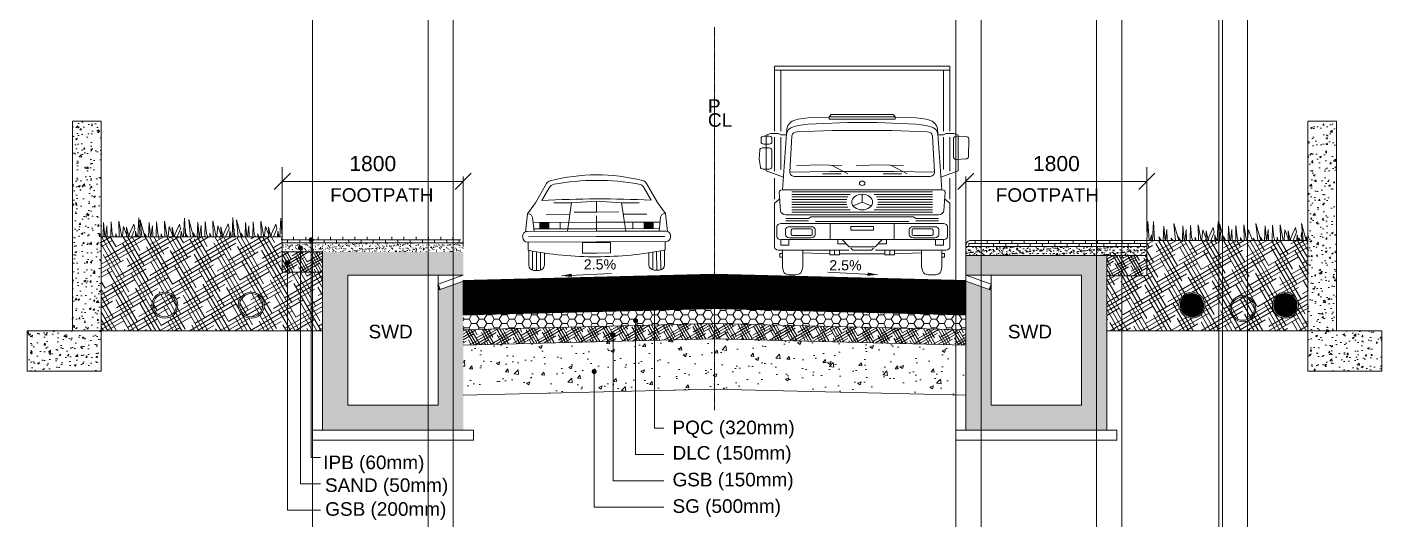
# Model space of a CAD drawing. Header units: inches. Extents: x 1863003 to 1881330, y 133141 to 515800.
# Drawn here: x 1866403 to 1879880, y 227726 to 232624 of the extents above; entities that cross this region are included whole.
import ezdxf

# ---------------------------------------------------------------- set-up
doc = ezdxf.new("R2010")
doc.units = ezdxf.units.IN
doc.header["$MEASUREMENT"] = 0
doc.linetypes.add('CENTERX2', pattern=[4, 2.5, -0.5, 0.5, -0.5])
doc.layers.get('0').update_dxf_attribs({"color": 4, "linetype": 'ELEC_LINE', "lineweight": 13})
doc.layers.get('Defpoints').update_dxf_attribs({"lineweight": 13})
for name, color, linetype, lineweight in [('DIM', 7, 'Continuous', 13), ('DIMEN', 7, 'Continuous', 13), ('HATCH', 252, 'Continuous', 13)]:
    doc.layers.add(name, color=color, linetype=linetype, lineweight=lineweight)
doc.styles.add('ARIAL', font='arial.ttf')
doc.styles.get("Standard").update_dxf_attribs({"font": 'romans.shx'})
doc.linetypes.add('ELEC_LINE', pattern='A,12.7,-5.08,["EL",Standard,S=2.54,R=0,X=-2.54,Y=-1.27],-5.08', length=22.86)
doc.dimstyles.get("Standard").update_dxf_attribs({"dimtxt": 180, "dimasz": 160, "dimexe": 50, "dimexo": 50, "dimgap": 100, "dimtad": 1, "dimdec": 0, "dimzin": 0, "dimdsep": 46, "dimtxsty": 'ARIAL', "dimcen": 0.09, "dimclrd": 256, "dimclre": 256, "dimclrt": 256, "dimadec": 0, "dimazin": 0, "dimtm": 1e-09, "dimtfac": 1, "dimtdec": 0, "dimtofl": 0, "dimtmove": 0, "dimatfit": 3, "dimfxl": 0, "dimtolj": 1, "dimtzin": 0, "dimlwd": 9, "dimlwe": -1, "dimarcsym": 0})
pattern_1 = [(50, (850, -282099.72), (358.63009, -31.376067), [37.5, -412.5]), (355, (850, -282099.72), (-69.37567, 376.09607), [30, -330]), (100.451444, (879.9, -282102.34), (289.254423, 344.719995), [31.870096, -350.571056]), (46.1842, (850, -281999.72), (533.62067, -82.75964), [56.25, -618.75]), (96.635635, (894.47, -282006.6), (467.33097, 487.0593), [47.80517, -525.85688]), (351.184164, (850, -281999.7), (467.33097, 487.0593), [45, -495]), (21, (900, -282024.72), (298.453526, -201.309445), [37.5, -412.5]), (326, (900, -282024.72), (121.657666, 362.57502), [30, -330]), (71.451445, (924.87, -282041.5), (420.11119, 161.265576), [31.870095, -350.571056]), (37.5, (850, -282099.72), (6.079928, 166.446927), [0, -326, 0, -335, 0, -331.25]), (7.5, (850, -282099.72), (131.534769, 197.205856), [0, -191, 0, -318.5, 0, -126.25]), (327.5, (738.5, -282099.72), (266.911218, -11.277436), [0, -125, 0, -390, 0, -517.5]), (317.5, (688.5, -282099.72), (291.593085, 50.05249), [0, -162.5, 0, -259, 0, -367.5])]
pattern_2 = [(30, (850, -282099.724), (74.10254038, 71.6506351), [400, -200]), (120, (850, -282099.724), (28.3493649, -99.10254038), [400, -200])]
pattern_3 = [(0, (850, -282099.724), (75, 43.3012702), [50, -100]), (120, (850, -282099.724), (-75, 43.3012702), [50, -100]), (60, (850, -282099.724), (2e-14, 86.6025404), [-100, 50])]
pattern_4 = [(45, (850, -282099.724), (-0.8838834765, 0.8838834765), [])]

# ---------------------------------------------------------------- blocks, each defined once
blk = doc.blocks.new('ca')
at = {"color": 8}
for p, q in [((-28.87, 25.62), (-23.64, 34.63)), ((-25.85, 26.63), (-22.36, 32.7)), ((25.85, 26.63), (22.36, 32.7)), ((28.87, 25.62), (23.64, 34.63)), ((0, 26.33), (-11.87, 25.46)), ((0, 26.33), (11.87, 25.46)), ((0, 21.14), (0, 26.33)), ((-33.58, 11.92), (-32.64, 20.39)), ((-32.64, 20.39), (-28.87, 25.62)), ((-32.64, 20.39), (-32.28, 20.39)), ((-12.64, 20.11), (-23.75, 20.11)), ((-11.87, 25.46), (-20.19, 25.46)), ((-11.87, 25.46), (-13.81, 12.06)), ((0, 21.14), (-10.62, 21.14)), ((0, 21.14), (10.62, 21.14)), ((0, 19.41), (0, 12.06)), ((11.87, 25.46), (13.81, 12.06)), ((11.87, 25.46), (20.19, 25.46)), ((12.64, 20.11), (23.75, 20.11)), ((32.64, 20.39), (28.87, 25.62)), ((32.64, 20.39), (32.28, 20.39)), ((33.58, 11.92), (32.64, 20.39)), ((-30.3, 18.62), (-29.57, 12.06)), ((-30.05, 16.33), (0, 16.33)), ((-29.71, 13.26), (0, 13.26)), ((-26.76, 13.26), (-26.76, 16.33)), ((-22.56, 13.26), (-22.56, 16.33)), ((-17.19, 13.26), (-17.19, 16.33)), ((30.05, 16.33), (0, 16.33)), ((29.71, 13.26), (0, 13.26)), ((17.19, 13.26), (17.19, 16.33)), ((22.56, 13.26), (22.56, 16.33)), ((26.76, 13.26), (26.76, 16.33)), ((30.3, 18.62), (29.57, 12.06)), ((-34.95, 9.21), (-34.95, 9.91)), ((-32.79, 12.06), (0, 12.06)), ((-32.79, 7.05), (0, 7.05)), ((-32.41, 7.05), (-32.41, 3.13)), ((-32.26, 9.56), (0, 9.56)), ((-6.6, 1.76), (-6.6, 6.69)), ((-6.6, 6.69), (0, 6.69)), ((32.79, 12.06), (0, 12.06)), ((32.26, 9.56), (0, 9.56)), ((32.79, 7.05), (0, 7.05)), ((6.6, 6.69), (0, 6.69)), ((6.6, 1.76), (6.6, 6.69)), ((32.41, 7.05), (32.41, 3.13)), ((34.95, 9.21), (34.95, 9.91)), ((-32.09, -3.91), (-32.09, 3.06)), ((-30.28, -6.26), (-30.28, 2.73)), ((-28.4, -6.35), (-28.4, 2.4)), ((-26.52, -6.26), (-26.52, 2.09)), ((-24.71, 1.81), (-24.71, -3.91)), ((0, 1.76), (-6.6, 1.76)), ((0, 1.76), (6.6, 1.76)), ((24.71, 1.81), (24.71, -3.91)), ((26.52, -6.26), (26.52, 2.09)), ((28.4, -6.35), (28.4, 2.4)), ((30.28, -6.26), (30.28, 2.73)), ((32.09, -3.91), (32.09, 3.06)), ((-27.15, -6.35), (-29.66, -6.35)), ((27.15, -6.35), (29.66, -6.35))]:
    blk.add_line(p, q, dxfattribs=at)
for centre, radius, start, end in [((0, -51.16), 89.85, 90, 104.05574), ((0, -51.16), 89.85, 75.94427, 90), ((-21.11, 33.15), 2.93, 104.05574, 149.85797), ((-19.5, 31.06), 3.3, 100.19649, 150.18882), ((0, -77.34), 113.45, 90, 100.19649), ((0, -77.34), 113.45, 79.80351, 90), ((19.5, 31.06), 3.3, 29.81118, 79.80351), ((21.11, 33.15), 2.93, 30.14203, 75.94427), ((0, -444.78), 472.11, 90, 93.13816), ((0, -444.78), 472.11, 86.86184, 90), ((-32.28, 18.4), 1.99, 6.36271, 90), ((32.28, 18.4), 1.99, 90, 173.63729), ((-32.79, 9.91), 2.16, 90, 180.00001), ((-32.79, 9.21), 2.16, 180.00001, 270), ((32.79, 9.91), 2.16, 0, 90), ((32.79, 9.21), 2.16, 270, 0), ((0, 169.59), 169.59, 258.98332, 270), ((0, 169.59), 169.59, 270, 281.01669), ((-29.66, -3.91), 2.44, 180.00001, 270), ((-27.15, -3.91), 2.44, 270, 0), ((27.15, -3.91), 2.44, 180.00001, 270), ((29.66, -3.91), 2.44, 270, 0)]:
    blk.add_arc(centre, radius, start, end, dxfattribs=at)
for points in [[(-22.56, 13.26), (-22.56, 16.33), (-26.76, 13.26), (-26.76, 16.33)], [(22.56, 13.26), (22.56, 16.33), (26.76, 13.26), (26.76, 16.33)]]:
    blk.add_solid(points, dxfattribs=at)
blk = doc.blocks.new('A$C9c4fc737')
at = {"color": 8, "linetype": 'Continuous'}
for p, q in [((10.81, 147.25), (134.61, 147.25)), ((10.81, 147.25), (10.81, 101.32)), ((10.81, 144.51), (134.61, 144.51)), ((15.3, 144.51), (15.3, 101.32)), ((130.12, 144.51), (130.12, 101.32)), ((134.61, 147.25), (134.61, 101.32)), ((24.28, 104.53), (27.36, 105.4)), ((25.8, 109.39), (27.36, 109.83)), ((34.43, 110.74), (27.36, 109.83)), ((34.43, 106.31), (27.36, 105.4)), ((34.43, 110.74), (49.37, 111.31)), ((34.43, 106.31), (62.34, 107.37)), ((49.37, 111.54), (50.8, 113.23)), ((96.05, 111.54), (49.37, 111.54)), ((49.37, 109.85), (49.37, 111.54)), ((49.37, 109.85), (96.05, 109.85)), ((50.8, 113.23), (94.62, 113.23)), ((62.34, 107.37), (83.08, 107.37)), ((110.99, 106.31), (83.08, 107.37)), ((94.62, 113.23), (96.05, 111.54)), ((96.05, 109.85), (96.05, 111.54)), ((110.99, 110.74), (96.05, 111.31)), ((110.99, 110.74), (118.06, 109.83)), ((110.99, 106.31), (118.06, 105.4)), ((119.62, 109.39), (118.06, 109.83)), ((121.14, 104.53), (118.06, 105.4)), ((1.26, 93.72), (1.26, 96.29)), ((6.95, 97.77), (3.23, 97.77)), ((7.94, 99.79), (4.91, 98.57)), ((4.91, 98.57), (4.91, 73.4)), ((13.61, 99.79), (7.94, 99.79)), ((8.92, 93.72), (8.92, 96.29)), ((10.81, 97.14), (10.81, 73.11)), ((15.22, 98.75), (13.61, 99.79)), ((19.14, 98.75), (15.22, 98.75)), ((15.3, 97.14), (15.3, 74.19)), ((16.44, 59.91), (19.43, 102.86)), ((21.52, 72.39), (23.11, 98.13)), ((26.84, 100.94), (51.62, 101.91)), ((51.62, 101.91), (93.8, 101.91)), ((118.58, 100.94), (93.8, 101.91)), ((123.9, 72.39), (122.31, 98.13)), ((128.98, 59.91), (125.99, 102.86)), ((126.28, 98.75), (130.2, 98.75)), ((130.12, 97.14), (130.12, 74.19)), ((130.2, 98.75), (131.81, 99.79)), ((131.81, 99.79), (137.47, 99.79)), ((134.61, 97.14), (134.61, 73.11)), ((137.3, 96.27), (137.3, 82.8)), ((137.47, 99.79), (140.51, 98.57)), ((139.33, 97.75), (146.14, 97.59)), ((140.51, 98.57), (140.51, 73.4)), ((147.86, 83.19), (148.05, 96.09)), ((0.28, 88.12), (0, 81.69)), ((6.89, 89.49), (2.28, 89.54)), ((3.23, 92.24), (6.95, 92.24)), ((8.82, 88.01), (8.82, 76.04)), ((0.75, 75.9), (0, 81.69)), ((40.46, 77.69), (26.35, 76.89)), ((58.43, 77.1), (40.46, 77.69)), ((62.54, 71.12), (51.02, 77.34)), ((82.52, 77.69), (68.41, 76.89)), ((102.04, 77.05), (82.52, 77.69)), ((104.6, 71.12), (93.07, 77.34)), ((139.43, 81.33), (146.05, 81.73)), ((6.86, 74.57), (2.71, 74.57)), ((4.91, 73.4), (17.06, 68.86)), ((10.81, 53.4), (10.81, 68.16)), ((21.52, 72.39), (49.8, 72.94)), ((84.58, 69.3), (25.46, 69.3)), ((44.75, 71.12), (57.89, 71.12)), ((49.8, 72.94), (95.62, 72.94)), ((60.84, 69.3), (119.96, 69.3)), ((100.67, 71.12), (87.53, 71.12)), ((123.9, 72.39), (95.62, 72.94)), ((140.51, 73.4), (128.36, 68.86)), ((134.61, 53.4), (134.61, 68.16)), ((14.13, 58.37), (14.94, 45.14)), ((16.09, 59.91), (129.33, 59.91)), ((23.02, 58.5), (122.4, 58.5)), ((131.29, 58.37), (130.48, 45.14)), ((14.42, 53.54), (10.81, 50.56)), ((10.81, 19.41), (10.81, 50.56)), ((23.02, 56.7), (64.22, 56.7)), ((23.02, 54.9), (62.65, 54.9)), ((23.02, 53.1), (61.82, 53.1)), ((23.02, 51.3), (61.55, 51.3)), ((23.02, 49.5), (61.8, 49.5)), ((72.71, 51.27), (66.34, 48.51)), ((72.71, 51.27), (72.71, 56.78)), ((72.71, 51.27), (79.07, 48.51)), ((122.4, 56.7), (81.2, 56.7)), ((122.4, 54.9), (82.76, 54.9)), ((122.4, 53.1), (83.6, 53.1)), ((122.4, 49.5), (83.62, 49.5)), ((122.4, 51.3), (83.87, 51.3)), ((131, 53.54), (134.61, 50.56)), ((134.61, 19.41), (134.61, 50.56)), ((34.85, 39.77), (18.76, 39.77)), ((126.55, 42.33), (18.87, 42.33)), ((23.02, 47.7), (62.62, 47.7)), ((23.02, 45.9), (64.15, 45.9)), ((23.02, 44.1), (122.4, 44.1)), ((36.74, 40.77), (34.85, 39.77)), ((36.74, 40.77), (108.68, 40.77)), ((122.4, 45.9), (81.27, 45.9)), ((122.4, 47.7), (82.8, 47.7)), ((108.68, 40.77), (110.57, 39.77)), ((110.57, 39.77), (126.66, 39.77)), ((12.51, 26.79), (12.51, 34.02)), ((130.15, 36.08), (15.27, 36.08)), ((18.61, 28.18), (18.61, 31.83)), ((34.85, 37.93), (18.76, 37.93)), ((21.36, 33.89), (36.69, 33.89)), ((22.54, 31.53), (22.54, 28.48)), ((23.73, 32.42), (36.29, 32.42)), ((37.48, 31.53), (37.48, 28.48)), ((39.44, 31.83), (39.44, 28.18)), ((39.79, 37.5), (105.63, 37.5)), ((49.99, 36.08), (49.99, 24.73)), ((64.75, 34.1), (64.75, 31.54)), ((64.75, 34.1), (80.67, 34.1)), ((64.75, 31.54), (80.67, 31.54)), ((80.67, 34.1), (80.67, 31.54)), ((95.43, 36.08), (95.43, 24.73)), ((105.98, 31.83), (105.98, 28.18)), ((107.94, 31.53), (107.94, 28.48)), ((124.06, 33.89), (108.73, 33.89)), ((121.69, 32.42), (109.13, 32.42)), ((110.57, 37.93), (126.66, 37.93)), ((122.87, 31.53), (122.87, 28.48)), ((126.81, 28.18), (126.81, 31.83)), ((132.91, 26.79), (132.91, 34.02)), ((130.15, 24.73), (15.27, 24.73)), ((15.27, 24.73), (15.27, 20.89)), ((15.27, 20.89), (20.84, 20.89)), ((20.84, 20.89), (20.84, 24.73)), ((36.69, 26.11), (21.36, 26.11)), ((36.29, 27.59), (23.73, 27.59)), ((55.48, 24.73), (55.48, 21.89)), ((55.48, 21.89), (61.43, 21.89)), ((58.51, 24.73), (63.62, 19.76)), ((63.62, 19.76), (81.8, 19.76)), ((86.91, 24.73), (81.8, 19.76)), ((89.94, 21.89), (83.99, 21.89)), ((89.94, 24.73), (89.94, 21.89)), ((108.73, 26.11), (124.06, 26.11)), ((109.13, 27.59), (121.69, 27.59)), ((124.58, 20.89), (124.58, 24.73)), ((130.15, 20.89), (124.58, 20.89)), ((130.15, 24.73), (130.15, 20.89)), ((63.24, 17.35), (13.57, 17.35)), ((14.52, 12.33), (14.52, 14.95)), ((14.52, 14.95), (16.3, 14.95)), ((16.3, 12.33), (14.52, 12.33)), ((16.3, 17.35), (16.3, 5.28)), ((30.68, 17.35), (30.68, 5.28)), ((49.8, 14.65), (30.87, 15.36)), ((49.8, 17.35), (49.8, 13.94)), ((49.8, 13.94), (56.61, 13.94)), ((53.21, 13.94), (53.21, 17.35)), ((56.61, 13.94), (56.61, 17.35)), ((56.61, 14.65), (88.81, 14.65)), ((66.1, 17.35), (64.8, 18.61)), ((79.32, 17.35), (66.1, 17.35)), ((79.32, 17.35), (80.62, 18.61)), ((82.18, 17.35), (131.85, 17.35)), ((88.81, 13.94), (88.81, 17.35)), ((95.62, 13.94), (88.81, 13.94)), ((92.21, 13.94), (92.21, 17.35)), ((95.62, 17.35), (95.62, 13.94)), ((95.62, 14.65), (114.55, 15.36)), ((114.74, 17.35), (114.74, 5.28)), ((129.12, 17.35), (129.12, 5.28)), ((130.9, 14.95), (129.12, 14.95)), ((129.12, 12.33), (130.9, 12.33)), ((130.9, 12.33), (130.9, 14.95)), ((17.14, 2.34), (16.3, 5.28)), ((25.99, 0), (20.99, 0)), ((29.84, 2.34), (30.68, 5.28)), ((115.58, 2.34), (114.74, 5.28)), ((119.43, 0), (124.43, 0)), ((128.28, 2.34), (129.12, 5.28))]:
    blk.add_line(p, q, dxfattribs=at)
for centre, major_axis, start_param, end_param in [((29.26, 102.48), (9.84, 0), 1.929567, 3.089386), ((116.16, 102.48), (-9.84, 0), 3.193799, 4.353618), ((3.23, 96.29), (1.97, 0), 1.570796, 3.141593), ((6.95, 96.29), (1.97, 0), 0, 1.570796), ((27.05, 99), (7.87, 0), 1.929567, 3.089386), ((27.04, 97.99), (-3.94, 0), -1.51867, -0.04621), ((118.38, 97.99), (3.94, 0), 0.04621, 1.51867), ((118.37, 99), (7.87, 0), 0.052207, 1.212026), ((139.27, 96.27), (1.97, 0), 1.538549, 3.141593), ((146.08, 96.11), (1.97, 0), -0.010752, 1.538549), ((2.25, 88.07), (-1.97, 0), 4.697006, 6.25023), ((3.23, 93.72), (-1.97, 0), 0, 1.570796), ((6.86, 88.01), (1.97, 0), 0, 1.555413), ((6.95, 93.72), (-1.97, 0), 1.570796, 3.141593), ((139.27, 82.8), (-1.97, 0), 0, 1.650626), ((145.89, 83.2), (-1.97, 0), 1.650626, 3.13084), ((2.71, 76.04), (-1.97, 0), 0.096474, 1.570796), ((6.86, 76.04), (-1.97, 0), 1.570796, 3.141593), ((25.46, 72.26), (-3.94, 0), -0.04621, 1.570796), ((119.96, 72.26), (3.94, 0), 4.712389, 6.329395), ((16.09, 58.44), (-1.97, 0), -1.570796, 0.046121), ((72.71, 64.59), (-2, 0), 3.141593, 9.424778), ((129.33, 58.44), (1.97, 0), -0.046121, 1.570796), ((18.87, 45.28), (3.94, 0), 3.187714, 4.712389), ((126.55, 45.28), (-3.94, 0), 1.570796, 3.095472), ((15.27, 34.02), (-2.76, 0), -1.570796, 0), ((21.36, 31.83), (2.76, 0), 1.570796, 3.141593), ((23.73, 31.53), (-1.18, 0), -1.570796, 0), ((36.29, 31.53), (1.18, 0), 0, 1.570796), ((36.69, 31.83), (2.76, 0), 0, 1.570796), ((108.73, 31.83), (2.76, 0), 1.570796, 3.141593), ((109.13, 31.53), (1.18, 0), 1.570796, 3.141593), ((121.69, 31.53), (-1.18, 0), 3.141593, 4.712389), ((124.06, 31.83), (-2.76, 0), 3.141593, 4.712389), ((130.15, 34.02), (2.76, 0), 0, 1.570796), ((13.57, 19.41), (-2.76, 0), 0, 1.570796), ((15.27, 26.79), (2.76, 0), 3.141593, 4.712389), ((21.36, 28.18), (-2.76, 0), 0, 1.570796), ((23.73, 28.48), (1.18, 0), 3.141593, 4.712389), ((36.29, 28.48), (-1.18, 0), 1.570796, 3.141593), ((36.69, 28.18), (-2.76, 0), 1.570796, 3.141593), ((108.73, 28.18), (-2.76, 0), 0, 1.570796), ((109.13, 28.48), (1.18, 0), 3.141593, 4.712389), ((121.69, 28.48), (1.18, 0), 4.712389, 6.283185), ((124.06, 28.18), (2.76, 0), 4.712389, 6.283185), ((130.15, 26.79), (-2.76, 0), 1.570796, 3.141593), ((131.85, 19.41), (2.76, 0), 4.712389, 6.283185), ((20.99, 2.95), (-3.94, 0), 0.210626, 1.570796), ((25.99, 2.95), (3.94, 0), 4.712389, 6.072559), ((119.43, 2.95), (-3.94, 0), 0.210626, 1.570796), ((124.43, 2.95), (3.94, 0), 4.712389, 6.072559)]:
    blk.add_ellipse(centre, major_axis=major_axis, ratio=0.75, start_param=start_param, end_param=end_param, dxfattribs=at)
blk.add_ellipse((72.71, 51.27), major_axis=(7.35, 0), ratio=0.75, dxfattribs=at)
blk = doc.blocks.new('_Oblique')
at = {"color": 0, "linetype": 'ByBlock', "lineweight": -2}
blk.add_line((-0.5, -0.5), (0.5, 0.5), dxfattribs=at)
blk = doc.blocks.new('*D313')
at = {"layer": 'Defpoints', "color": 0, "ltscale": 0.02}
for p in [(1875742, 231091), (1875742, 230990), (1877542, 230990)]:
    blk.add_point(p, dxfattribs=at)
at = {"layer": 'DIMEN', "ltscale": 0.02}
for p, q in [((1875742, 231040), (1875742, 231141)), ((1877542, 231040), (1877542, 231141))]:
    blk.add_line(p, q, dxfattribs=at)
at = {"layer": 'DIMEN', "lineweight": 9, "ltscale": 0.02}
blk.add_line((1877542, 231091), (1875742, 231091), dxfattribs=at)
at = {"layer": 'DIMEN', "lineweight": 9, "ltscale": 0.02, "xscale": 160, "yscale": 160, "zscale": 160, "rotation": 180}
blk.add_blockref('_Oblique', (1875742, 231091), dxfattribs=at)
at = {"layer": 'DIMEN', "lineweight": 9, "ltscale": 0.02, "xscale": 160, "yscale": 160, "zscale": 160}
blk.add_blockref('_Oblique', (1877542, 231091), dxfattribs=at)
at = {"layer": 'DIMEN', "ltscale": 0.02, "insert": (1876642, 231267), "char_height": 150, "attachment_point": 5, "style": 'ARIAL'}
blk.add_mtext('\\A1;1800', dxfattribs=at)
blk = doc.blocks.new('*D331')
at = {"layer": 'Defpoints', "color": 0, "ltscale": 0.02}
for p in [(1868942, 230990), (1870742, 231091), (1870742, 230990)]:
    blk.add_point(p, dxfattribs=at)
at = {"layer": 'DIMEN', "ltscale": 0.02}
for p, q in [((1868942, 231040), (1868942, 231141)), ((1870742, 231040), (1870742, 231141))]:
    blk.add_line(p, q, dxfattribs=at)
at = {"layer": 'DIMEN', "lineweight": 9, "ltscale": 0.02}
blk.add_line((1868942, 231091), (1870742, 231091), dxfattribs=at)
at = {"layer": 'DIMEN', "lineweight": 9, "ltscale": 0.02, "xscale": 160, "yscale": 160, "zscale": 160, "rotation": 180}
blk.add_blockref('_Oblique', (1868942, 231091), dxfattribs=at)
at = {"layer": 'DIMEN', "lineweight": 9, "ltscale": 0.02, "xscale": 160, "yscale": 160, "zscale": 160}
blk.add_blockref('_Oblique', (1870742, 231091), dxfattribs=at)
at = {"layer": 'DIMEN', "ltscale": 0.02, "insert": (1869842, 231267), "char_height": 150, "attachment_point": 5, "style": 'ARIAL'}
blk.add_mtext('\\A1;1800', dxfattribs=at)

msp = doc.modelspace()

# ---------------------------------------------------------------- hatches: boundary and pattern name
at = {"layer": 'DIM', "linetype": 'Continuous'}
h = msp.add_hatch(dxfattribs=at)
h.set_pattern_fill('AR-CONC')
h.set_pattern_definition([(50, (3948.67, -281924.71), (182.184669, -15.939086), [19.05, -209.55]), (355, (3948.67, -281924.71), (-35.243421, 191.056845), [15.24, -167.640584]), (100.451445, (3963.85, -281926.04), (146.941247, 175.117752), [16.190009, -178.090245]), (46.1842, (3948.67, -281873.91), (271.07904, -42.042328), [28.575, -314.325]), (96.635558, (3971.26, -281877.42), (237.404134, 247.426125), [24.285023, -267.13561]), (351.184151, (3948.67, -281873.91), (237.404134, 247.426125), [22.859967, -251.45973]), (21, (3974.07, -281886.61), (151.614391, -102.265198), [19.05, -209.55]), (326, (3974.07, -281886.61), (61.802028, 184.187966), [15.24, -167.64]), (71.451445, (3986.7, -281895.14), (213.41642, 81.922769), [16.190009, -178.089938]), (37.5, (3948.67, -281924.714), (3.0886033, 84.5550389), [0, -165.608, 0, -170.18, 0, -168.275]), (7.5, (3948.67, -281924.71), (66.8196625, 100.180575), [0, -97.028, 0, -161.798, 0, -64.135]), (327.5, (3892.03, -281924.714), (135.5905952, -5.728744), [0, -63.5, 0, -198.12, 0, -262.89]), (317.5, (3866.63, -281924.71), (148.1291814, 25.426491), [0, -82.55, 0, -131.572, 0, -186.69])])
h.paths.add_polyline_path([(1867141, 229605.4), (1866403.5, 229605.4), (1866403.5, 229203), (1867141, 229203)])
h.paths.add_polyline_path([(1867141, 231689.4), (1866856.5, 231689.4), (1866856.5, 229605.4), (1867141, 229605.4)])
h = msp.add_hatch(dxfattribs=at)
h.set_pattern_fill('AR-CONC')
h.set_pattern_definition([(50, (-350, -281924.71), (182.184669, -15.939086), [19.05, -209.55]), (355, (-350, -281924.71), (-35.243421, 191.056845), [15.24, -167.640584]), (100.451445, (-334.82, -281926.04), (146.941247, 175.117752), [16.190009, -178.090245]), (46.1842, (-350, -281873.91), (271.07904, -42.042328), [28.575, -314.325]), (96.635558, (-327.4, -281877.42), (237.404134, 247.426125), [24.285023, -267.13561]), (351.184151, (-350, -281873.91), (237.404134, 247.426125), [22.859967, -251.45973]), (21, (-324.6, -281886.61), (151.614391, -102.265198), [19.05, -209.55]), (326, (-324.6, -281886.61), (61.802028, 184.187966), [15.24, -167.64]), (71.451445, (-311.97, -281895.14), (213.41642, 81.922769), [16.190009, -178.089938]), (37.5, (-350, -281924.714), (3.0886033, 84.5550389), [0, -165.608, 0, -170.18, 0, -168.275]), (7.5, (-350, -281924.71), (66.8196625, 100.180575), [0, -97.028, 0, -161.798, 0, -64.135]), (327.5, (-406.64, -281924.714), (135.5905952, -5.728744), [0, -63.5, 0, -198.12, 0, -262.89]), (317.5, (-432.04, -281924.71), (148.1291814, 25.426491), [0, -82.55, 0, -131.572, 0, -186.69])])
h.paths.add_polyline_path([(1879426.8, 231689.4), (1879142.3, 231689.4), (1879142.3, 230560.7), (1879148.8, 230631), (1879142.3, 230408.9), (1879142.3, 229605.4), (1879426.8, 229605.4)])
h.paths.add_polyline_path([(1879879.8, 229605.4), (1879142.3, 229605.4), (1879142.3, 229203), (1879879.8, 229203)])
at = {"layer": 'DIM', "linetype": 'Continuous', "ltscale": 0.02}
h = msp.add_hatch(dxfattribs=at)
h.set_pattern_fill('HOUND', color=31, scale=600, angle=30, style=0)
h.set_pattern_definition([(30, (1848.672, -281924.714), (111.1538106, 107.47595264), [600, -300]), (120, (1848.672, -281924.714), (42.52404736, -148.6538106), [600, -300])])
h.paths.add_polyline_path([(1867902.6, 229859.8, -1), (1867644.1, 229859.8, -1)], flags=16)
h.paths.add_polyline_path([(1867888.6, 229859.8, -1), (1867658.1, 229859.8, -1)], flags=0)
h.paths.add_polyline_path([(1868762.8, 229859.8, -1), (1868504.4, 229859.8, -1)], flags=16)
h.paths.add_polyline_path([(1868748.8, 229859.8, -1), (1868518.4, 229859.8, -1)], flags=0)
edge = h.paths.add_edge_path()
edge.add_line((1867141, 230539.3), (1867141, 229605.4))
edge.add_line((1867141, 229605.4), (1869341, 229605.4))
edge.add_line((1869341, 229605.4), (1869341, 230187.9))
edge.add_line((1869341, 230187.9), (1868951, 230187.9))
edge.add_arc((1868951, 230197.9), 10, 180, 270, ccw=False)
edge.add_line((1868941, 230197.9), (1868941, 230396.9))
edge.add_line((1868941, 230396.9), (1868941, 230539.3))
edge.add_line((1868941, 230539.3), (1868864.2, 230539.3))
edge.add_line((1868864.2, 230539.3), (1868864, 230535.8))
edge.add_line((1868864, 230535.8), (1868863.3, 230539.3))
edge.add_line((1868863.3, 230539.3), (1868834.9, 230539.3))
edge.add_line((1868834.9, 230539.3), (1868834.4, 230520.8))
edge.add_line((1868834.4, 230520.8), (1868808.7, 230539.3))
edge.add_line((1868808.7, 230539.3), (1868754.9, 230539.3))
edge.add_line((1868754.9, 230539.3), (1868756.3, 230535.8))
edge.add_line((1868756.3, 230535.8), (1868745.2, 230539.3))
edge.add_line((1868745.2, 230539.3), (1868630.5, 230539.3))
edge.add_line((1868630.5, 230539.3), (1868626.4, 230511.3))
edge.add_line((1868626.4, 230511.3), (1868616.9, 230539.3))
edge.add_line((1868616.9, 230539.3), (1868589.6, 230539.3))
edge.add_line((1868589.6, 230539.3), (1868589.6, 230525.2))
edge.add_line((1868589.6, 230525.2), (1868581.9, 230539.3))
edge.add_line((1868581.9, 230539.3), (1868525.8, 230539.3))
edge.add_line((1868525.8, 230539.3), (1868525.4, 230518.4))
edge.add_line((1868525.4, 230518.4), (1868516.2, 230539.3))
edge.add_line((1868516.2, 230539.3), (1868496.9, 230539.3))
edge.add_line((1868496.9, 230539.3), (1868484.3, 230497))
edge.add_line((1868484.3, 230497), (1868483.2, 230539.3))
edge.add_line((1868483.2, 230539.3), (1868396.2, 230539.3))
edge.add_line((1868396.2, 230539.3), (1868397.7, 230532.1))
edge.add_line((1868397.7, 230532.1), (1868395.6, 230539.3))
edge.add_line((1868395.6, 230539.3), (1868349.5, 230539.3))
edge.add_line((1868349.5, 230539.3), (1868351.2, 230523.1))
edge.add_line((1868351.2, 230523.1), (1868339.7, 230539.3))
edge.add_line((1868339.7, 230539.3), (1868100.8, 230539.3))
edge.add_line((1868100.8, 230539.3), (1868100.6, 230535.2))
edge.add_line((1868100.6, 230535.2), (1868099.7, 230539.3))
edge.add_line((1868099.7, 230539.3), (1868065.9, 230539.3))
edge.add_line((1868065.9, 230539.3), (1868065.3, 230517.3))
edge.add_line((1868065.3, 230517.3), (1868034.8, 230539.3))
edge.add_line((1868034.8, 230539.3), (1867970.7, 230539.3))
edge.add_line((1867970.7, 230539.3), (1867972.4, 230535.1))
edge.add_line((1867972.4, 230535.1), (1867959.1, 230539.3))
edge.add_line((1867959.1, 230539.3), (1867822.5, 230539.3))
edge.add_line((1867822.5, 230539.3), (1867817.7, 230505.9))
edge.add_line((1867817.7, 230505.9), (1867806.4, 230539.3))
edge.add_line((1867806.4, 230539.3), (1867773.8, 230539.3))
edge.add_line((1867773.8, 230539.3), (1867773.9, 230522.5))
edge.add_line((1867773.9, 230522.5), (1867764.7, 230539.3))
edge.add_line((1867764.7, 230539.3), (1867698, 230539.3))
edge.add_line((1867698, 230539.3), (1867697.5, 230514.4))
edge.add_line((1867697.5, 230514.4), (1867686.5, 230539.3))
edge.add_line((1867686.5, 230539.3), (1867663.6, 230539.3))
edge.add_line((1867663.6, 230539.3), (1867648.6, 230488.9))
edge.add_line((1867648.6, 230488.9), (1867647.2, 230539.3))
edge.add_line((1867647.2, 230539.3), (1867543.6, 230539.3))
edge.add_line((1867543.6, 230539.3), (1867545.4, 230530.7))
edge.add_line((1867545.4, 230530.7), (1867543, 230539.3))
edge.add_line((1867543, 230539.3), (1867488.1, 230539.3))
edge.add_line((1867488.1, 230539.3), (1867490, 230520.1))
edge.add_line((1867490, 230520.1), (1867476.4, 230539.3))
edge.add_line((1867476.4, 230539.3), (1867207.7, 230539.3))
edge.add_line((1867207.7, 230539.3), (1867208.1, 230526))
edge.add_line((1867208.1, 230526), (1867207.2, 230539.3))
edge.add_line((1867207.2, 230539.3), (1867156.6, 230539.3))
edge.add_line((1867156.6, 230539.3), (1867155.6, 230520.5))
edge.add_line((1867155.6, 230520.5), (1867151.4, 230539.3))
edge.add_line((1867151.4, 230539.3), (1867141, 230539.3))
at = {"layer": 'DIM', "linetype": 'Continuous'}
h = msp.add_hatch(dxfattribs=at)
h.set_pattern_fill('AR-BRSTD', scale=0.6)
h.set_pattern_definition([(0, (1850, -281782.325), (0, 40.64508), []), (90, (1850, -281782.325), (-60.96, 40.64508), [40.64508, -40.64508])])
h.paths.add_polyline_path([(1870742.3, 230479.3), (1870692.3, 230539.3), (1868942.3, 230539.3), (1868942.3, 230479.3)])
h = msp.add_hatch(dxfattribs=at)
h.set_pattern_fill('AR-SAND')
h.set_pattern_definition([(37.5, (1850, -281782.325), (-1.6000313, 48.9413237), [0, -38.608, 0, -43.18, 0, -41.275]), (7.5, (1850, -281782.325), (44.9523283, 71.68251), [0, -20.828, 0, -34.798, 0, -13.335]), (327.5, (1818.76, -281782.325), (79.099237, 0.1437185), [0, -12.7, 0, -45.72, 0, -59.69]), (317.5, (1818.76, -281782.325), (76.3556452, 22.2929323), [0, -6.35, 0, -29.972, 0, -34.29])])
h.paths.add_polyline_path([(1870742.3, 230389.3), (1870742.3, 230479.3), (1868942.3, 230479.3), (1868942.3, 230389.3)])
h = msp.add_hatch(dxfattribs=at)
h.set_pattern_fill('AR-BRSTD', scale=0.6)
h.set_pattern_definition([(0, (-150, -281817.104), (0, 40.64508), []), (90, (-150, -281817.104), (-60.96, 40.64508), [40.64508, -40.64508])])
h.paths.add_polyline_path([(1875742.3, 230444.5), (1875792.3, 230504.5), (1877542.3, 230504.5), (1877542.3, 230444.5)])
at = {"layer": 'DIM', "linetype": 'Continuous', "ltscale": 0.02}
h = msp.add_hatch(dxfattribs=at)
h.set_pattern_fill('HOUND', color=31, scale=600, angle=30, style=0)
h.set_pattern_definition([(30, (0, 150), (111.1538106, 107.47595264), [600, -300]), (120, (0, 150), (42.52404736, -148.6538106), [600, -300])])
h.paths.add_polyline_path([(1879142.3, 230504.5), (1878968, 230504.5), (1878967.8, 230503.7), (1878967.6, 230504.5), (1878151.2, 230504.5), (1878151, 230503.7), (1878150.8, 230504.5), (1877656.5, 230504.5), (1877656.3, 230503.5), (1877656, 230504.5), (1877542.3, 230504.5), (1877542.3, 230362.1), (1877542.3, 230163.1, -0.4142136), (1877532.3, 230153.1), (1877142.3, 230153.1), (1877142.3, 229605.4), (1879142.3, 229605.4)])
h.paths.add_polyline_path([(1878119.9, 229859.8, -1), (1877861.5, 229859.8, -1)], flags=16)
h.paths.add_polyline_path([(1878105.9, 229859.8, -1), (1877875.5, 229859.8, -1)], flags=0)
h.paths.add_polyline_path([(1879048.6, 229859.8, -1), (1878790.2, 229859.8, -1)], flags=16)
h.paths.add_polyline_path([(1879034.6, 229859.8, -1), (1878804.2, 229859.8, -1)], flags=0)
h = msp.add_hatch(dxfattribs=at)
h.set_pattern_fill('HOUND', color=130, scale=400, angle=30, style=0)
h.set_pattern_definition([(30, (1850, -281782.325), (74.10254038, 71.6506351), [400, -200]), (120, (1850, -281782.325), (28.3493649, -99.10254038), [400, -200])])
h.paths.add_polyline_path([(1869342.3, 230189.3), (1869342.3, 230389.3), (1868942.3, 230389.3), (1868942.3, 230360.5), (1868942.3, 230189.3)])
at = {"layer": 'DIM', "linetype": 'Continuous'}
h = msp.add_hatch(dxfattribs=at)
h.set_pattern_fill('AR-CONC', scale=10)
h.set_pattern_definition([(50, (1850, 92140.934), (71.7260183, -6.2752135), [7.5, -82.5]), (355, (1850, 92140.934), (-13.8751334, 75.2192134), [6, -66]), (100.4514445, (1855.98, 92140.41), (57.8508847, 68.943999), [6.3740192, -70.1142112]), (46.1842, (1850, 92160.93), (106.724133, -16.551928), [11.25, -123.75]), (96.6356355, (1858.89, 92159.55), (93.4661946, 97.41186), [9.561034, -105.171376]), (351.184164, (1850, 92160.93), (93.4661945, 97.41186), [9, -99]), (21, (1860, 92155.934), (59.6907052, -40.261889), [7.5, -82.5]), (326, (1860, 92155.934), (24.3315332, 72.5150045), [6, -66]), (71.4514447, (1864.974, 92152.58), (84.0222377, 32.2531153), [6.374019, -70.1142112]), (37.5, (1850, 92140.934), (1.21598553, 33.2893854), [0, -65.2, 0, -67, 0, -66.25]), (7.5, (1850, 92140.934), (26.30695374, 39.4411712), [0, -38.2, 0, -63.7, 0, -25.25]), (327.5, (1827.7, 92140.934), (53.3822436, -2.25548717), [0, -25, 0, -78, 0, -103.5]), (317.5, (1817.7, 92140.934), (58.3186169, 10.0104982), [0, -32.5, 0, -51.8, 0, -73.5])])
h.paths.add_polyline_path([(1869592.3, 230157), (1870742.3, 230157), (1870742.3, 230389.3), (1869342.3, 230389.3), (1869342.3, 228617.4), (1870742.3, 228617.4), (1870742.3, 230096.9), (1870492.3, 230008.7), (1870492.3, 228867.4), (1869592.3, 228867.4)])
h = msp.add_hatch(dxfattribs=at)
h.set_pattern_fill('AR-SAND')
h.set_pattern_definition([(37.5, (-150, -281817.104), (-1.6000313, 48.9413237), [0, -38.608, 0, -43.18, 0, -41.275]), (7.5, (-150, -281817.104), (44.9523283, 71.68251), [0, -20.828, 0, -34.798, 0, -13.335]), (327.5, (-181.24, -281817.104), (79.099237, 0.1437185), [0, -12.7, 0, -45.72, 0, -59.69]), (317.5, (-181.24, -281817.104), (76.3556452, 22.2929323), [0, -6.35, 0, -29.972, 0, -34.29])])
h.paths.add_polyline_path([(1875742.3, 230354.5), (1875742.3, 230444.5), (1877542.3, 230444.5), (1877542.3, 230354.5)])
h = msp.add_hatch(dxfattribs=at)
h.set_pattern_fill('AR-CONC', scale=10)
h.set_pattern_definition([(50, (-150, 92140.934), (71.7260183, -6.2752135), [7.5, -82.5]), (355, (-150, 92140.934), (-13.8751334, 75.2192134), [6, -66]), (100.4514445, (-144.02, 92140.41), (57.8508847, 68.943999), [6.3740192, -70.1142112]), (46.1842, (-150, 92160.93), (106.724133, -16.551928), [11.25, -123.75]), (96.6356355, (-141.11, 92159.55), (93.4661946, 97.41186), [9.561034, -105.171376]), (351.184164, (-150, 92160.93), (93.4661945, 97.41186), [9, -99]), (21, (-140, 92155.934), (59.6907052, -40.261889), [7.5, -82.5]), (326, (-140, 92155.934), (24.3315332, 72.5150045), [6, -66]), (71.4514447, (-135.026, 92152.58), (84.0222377, 32.2531153), [6.374019, -70.1142112]), (37.5, (-150, 92140.934), (1.21598553, 33.2893854), [0, -65.2, 0, -67, 0, -66.25]), (7.5, (-150, 92140.934), (26.30695374, 39.4411712), [0, -38.2, 0, -63.7, 0, -25.25]), (327.5, (-172.3, 92140.934), (53.3822436, -2.25548717), [0, -25, 0, -78, 0, -103.5]), (317.5, (-182.3, 92140.934), (58.3186169, 10.0104982), [0, -32.5, 0, -51.8, 0, -73.5])])
h.paths.add_polyline_path([(1877142.3, 230354.5), (1875742.3, 230354.5), (1875742.3, 230157), (1876892.3, 230157), (1876892.3, 228867.4), (1875992.3, 228867.4), (1875992.3, 230008.7), (1875742.3, 230096.9), (1875742.3, 228617.4), (1877142.3, 228617.4)])
at = {"layer": 'DIM', "linetype": 'Continuous', "ltscale": 0.02}
h = msp.add_hatch(dxfattribs=at)
h.set_pattern_fill('HOUND', color=130, scale=400, angle=30, style=0)
h.set_pattern_definition([(30, (-150, -281817.104), (74.10254038, 71.6506351), [400, -200]), (120, (-150, -281817.104), (28.3493649, -99.10254038), [400, -200])])
h.paths.add_polyline_path([(1877142.3, 230154.5), (1877142.3, 230354.5), (1877542.3, 230354.5), (1877542.3, 230325.7), (1877542.3, 230154.5)])
h = msp.add_hatch(dxfattribs=at)
h.set_pattern_fill('ANSI31')
h.set_pattern_definition([(45, (0, 150), (-0.088388347648, 0.088388347648), [])])
h.paths.add_polyline_path([(1877875.5, 229859.8, 1), (1878105.9, 229859.8, 1)])
h.paths.add_polyline_path([(1878804.2, 229859.8, 1), (1879034.6, 229859.8, 1)])
h = msp.add_hatch(dxfattribs=at)
h.set_pattern_fill('HONEY', color=31, scale=400, style=0)
h.set_pattern_definition(pattern_3)
h.paths.add_polyline_path([(1870742.3, 229764.4), (1870742.3, 229614.4), (1873242.3, 229676.9), (1873242.3, 229827)])
h = msp.add_hatch(dxfattribs=at)
h.set_pattern_fill('HONEY', color=31, scale=400, style=0)
h.set_pattern_definition(pattern_3)
h.paths.add_polyline_path([(1875742.3, 229614.4), (1875742.3, 229764.4), (1873242.3, 229827), (1873242.3, 229676.9)])
h = msp.add_hatch(dxfattribs=at)
h.set_pattern_fill('HOUND', color=130, scale=400, angle=30, style=0)
h.set_pattern_definition(pattern_2)
h.paths.add_polyline_path([(1870742.3, 229614.4), (1870742.3, 229464.3), (1873242.3, 229526.9), (1873242.3, 229676.9)])
h = msp.add_hatch(dxfattribs=at)
h.set_pattern_fill('HOUND', color=130, scale=400, angle=30, style=0)
h.set_pattern_definition(pattern_2)
h.paths.add_polyline_path([(1875742.3, 229464.3), (1875742.3, 229614.4), (1873242.3, 229676.9), (1873242.3, 229526.9)])
h = msp.add_hatch(dxfattribs=at)
h.set_pattern_fill('AR-CONC', scale=50, style=0)
h.set_pattern_definition(pattern_1)
h.paths.add_polyline_path([(1870742.3, 229464.3), (1870742.3, 228964.2), (1873242.3, 229026.7), (1873242.3, 229526.9)])
h = msp.add_hatch(dxfattribs=at)
h.set_pattern_fill('AR-CONC', scale=50, style=0)
h.set_pattern_definition(pattern_1)
h.paths.add_polyline_path([(1875742.3, 228964.2), (1875742.3, 229464.3), (1873242.3, 229526.9), (1873242.3, 229026.7)])
at = {"layer": 'HATCH', "linetype": 'Continuous', "ltscale": 0.02}
h = msp.add_hatch(dxfattribs=at)
h.set_pattern_fill('ANSI31', color=141, scale=10)
h.set_pattern_definition(pattern_4)
h.paths.add_polyline_path([(1870742.3, 230104.5), (1870742.3, 229764.4), (1873242.3, 229827), (1873242.3, 230167.1)])
h = msp.add_hatch(dxfattribs=at)
h.set_pattern_fill('ANSI31', color=141, scale=10)
h.set_pattern_definition(pattern_4)
h.paths.add_polyline_path([(1875742.3, 229764.4), (1875742.3, 230104.5), (1873242.3, 230167.1), (1873242.3, 229827)])

# ---------------------------------------------------------------- linework, layer by layer
at = {"color": 7, "linetype": 'Continuous', "ltscale": 0.02}
msp.add_line((1877142.3, 228617.4), (1877142.3, 230354.5), dxfattribs=at)
at = {"color": 8, "linetype": 'Continuous', "ltscale": 0.02}
for p in [(1869242.3, 502880.9), (1870392.3, 502880.9), (1870642.3, 502880.9), (1875642.3, 502880.9), (1875642.3, 502880.9), (1875892.3, 502880.9), (1877042.3, 502880.9), (1877292.3, 500369.9), (1878259.2, 500590.1), (1878293.4, 500590.1), (1878542.3, 500369.9)]:
    msp.add_xline(p, (0, 1), dxfattribs=at)
at = {"color": 66, "linetype": 'Continuous', "lineweight": 9, "ltscale": 0.25, "flags": 128}
for points in [[(1867526.9, 230539.3), (1867514.4, 230726.9), (1867504.8, 230539.3)], [(1867980.1, 230539.3), (1867967.7, 230725.7), (1867958.1, 230539.3)], [(1868464.3, 230539.3), (1868451.5, 230730.9), (1868441.7, 230539.3)], [(1868941, 230539.3), (1868928.5, 230726.7), (1868918.9, 230539.3)], [(1867177.3, 230539.3), (1867164.1, 230682.2), (1867159.2, 230539.3)], [(1867199.7, 230539.3), (1867196.6, 230648.8), (1867182.2, 230539.3)], [(1867262.2, 230539.3), (1867249.9, 230569.8), (1867238.2, 230689.5), (1867235.2, 230539.3)], [(1867344.8, 230539.3), (1867315.5, 230695.3), (1867318.6, 230539.3)], [(1867403.2, 230539.3), (1867362.1, 230643.9), (1867352.6, 230546.6), (1867352.2, 230539.3)], [(1867442.8, 230539.3), (1867475.7, 230619.7), (1867465.8, 230666.5), (1867422.9, 230569.9), (1867414.3, 230538.5), (1867393.5, 230635.3), (1867396.6, 230568), (1867391.9, 230539.3)], [(1867494.9, 230539.3), (1867482.4, 230596), (1867480.8, 230539.3)], [(1867524.6, 230574.1), (1867526.1, 230616.8), (1867528.2, 230539.3)], [(1867574.6, 230539.3), (1867526.9, 230707.1), (1867544.3, 230539.3)], [(1867630.5, 230539.3), (1867617.3, 230681), (1867612.5, 230539.3)], [(1867652.9, 230539.3), (1867649.9, 230647.6), (1867635.6, 230539.3)], [(1867715, 230539.3), (1867703.2, 230568.6), (1867691.5, 230688.2), (1867688.5, 230539.3)], [(1867797.8, 230539.3), (1867768.8, 230694.1), (1867771.9, 230539.3)], [(1867856, 230539.3), (1867815.4, 230642.7), (1867805.9, 230545.3), (1867805.5, 230539.3)], [(1867896.6, 230539.3), (1867929, 230618.4), (1867919.1, 230665.3), (1867876.2, 230568.7), (1867867.6, 230537.3), (1867846.8, 230634.1), (1867849.9, 230566.7), (1867845.4, 230539.3)], [(1867947.9, 230539.3), (1867935.7, 230594.7), (1867934.1, 230539.3)], [(1867977.9, 230572.8), (1867979.4, 230615.6), (1867981.5, 230539.3)], [(1868059.9, 230539.3), (1868010.7, 230712.3), (1868028.6, 230539.3)], [(1868114.8, 230539.3), (1868101.2, 230686.2), (1868096.1, 230539.3)], [(1868136.9, 230539.3), (1868133.7, 230652.8), (1868118.7, 230539.3)], [(1868200.9, 230539.3), (1868187, 230573.8), (1868175.3, 230693.5), (1868172.2, 230539.3)], [(1868282.6, 230539.3), (1868252.6, 230699.3), (1868255.8, 230539.3)], [(1868341.8, 230539.3), (1868299.2, 230647.9), (1868289.7, 230550.5), (1868289, 230539.3)], [(1868378.3, 230539.3), (1868412.8, 230623.6), (1868402.9, 230670.5), (1868360, 230573.9), (1868351.4, 230542.5), (1868330.6, 230639.3), (1868333.7, 230571.9), (1868328.4, 230539.3)], [(1868432.9, 230539.3), (1868419.5, 230599.9), (1868417.7, 230539.3)], [(1868461.7, 230578), (1868463.2, 230620.8), (1868465.4, 230539.3)], [(1868534.3, 230539.3), (1868486.4, 230708.1), (1868503.8, 230539.3)], [(1868590, 230539.3), (1868576.8, 230681.9), (1868571.9, 230539.3)], [(1868612.4, 230539.3), (1868609.4, 230648.5), (1868594.9, 230539.3)], [(1868674.8, 230539.3), (1868662.6, 230569.5), (1868651, 230689.2), (1868647.9, 230539.3)], [(1868757.5, 230539.3), (1868728.3, 230695.1), (1868731.3, 230539.3)], [(1868815.8, 230539.3), (1868774.9, 230643.7), (1868765.3, 230546.3), (1868764.9, 230539.3)], [(1868855.7, 230539.3), (1868888.5, 230619.4), (1868878.6, 230666.2), (1868835.7, 230569.7), (1868827, 230538.2), (1868806.3, 230635), (1868809.4, 230567.7), (1868804.7, 230539.3)], [(1868908.9, 230539.3), (1868896.4, 230595.7), (1868894.8, 230539.3)], [(1868938.7, 230573.8), (1868940.2, 230616.6), (1868942.3, 230539.3)], [(1877564.5, 230504.5), (1877551.9, 230692.2), (1877542.3, 230504.5)], [(1877564.5, 230504.5), (1877551.9, 230692.2), (1877542.3, 230504.5)], [(1877618.9, 230504.5), (1877606.4, 230692.2), (1877596.8, 230504.5)], [(1877618.9, 230504.5), (1877606.4, 230692.2), (1877596.8, 230504.5)], [(1877722.5, 230504.5), (1877709.3, 230646.2), (1877704.5, 230504.5)], [(1877744.9, 230504.5), (1877741.9, 230612.8), (1877727.6, 230504.5)], [(1877858.4, 230504.5), (1877810.3, 230673.6), (1877827.8, 230504.5)], [(1877914, 230504.5), (1877900.8, 230647.4), (1877895.9, 230504.5)], [(1877936.4, 230504.5), (1877933.3, 230614), (1877918.9, 230504.5)], [(1877998.9, 230504.5), (1877986.6, 230535), (1877974.9, 230654.7), (1877971.9, 230504.5)], [(1878081.5, 230504.5), (1878052.3, 230660.6), (1878055.3, 230504.5)], [(1878139.9, 230504.5), (1878098.8, 230609.2), (1878089.3, 230511.8), (1878088.9, 230504.5)], [(1878179.6, 230504.5), (1878212.5, 230584.9), (1878202.6, 230631.7), (1878159.6, 230535.2), (1878151, 230503.7), (1878130.3, 230600.5), (1878133.3, 230533.2), (1878128.6, 230504.5)], [(1878263.6, 230504.5), (1878251.1, 230692.2), (1878241.5, 230504.5)], [(1878261.3, 230539.3), (1878262.8, 230582.1), (1878265, 230504.5)], [(1878311.3, 230504.5), (1878263.6, 230672.3), (1878281, 230504.5)], [(1878367.2, 230504.5), (1878354.1, 230646.2), (1878349.2, 230504.5)], [(1878389.7, 230504.5), (1878386.6, 230612.8), (1878372.3, 230504.5)], [(1878451.7, 230504.5), (1878439.9, 230533.8), (1878428.2, 230653.5), (1878425.2, 230504.5)], [(1878534.6, 230504.5), (1878505.6, 230659.3), (1878508.6, 230504.5)], [(1878592.7, 230504.5), (1878552.1, 230607.9), (1878542.6, 230510.5), (1878542.3, 230504.5)], [(1878675.2, 230504.5), (1878627.1, 230673.6), (1878644.6, 230504.5)], [(1878730.8, 230504.5), (1878717.6, 230647.4), (1878712.7, 230504.5)], [(1878753.2, 230504.5), (1878750.1, 230614), (1878735.7, 230504.5)], [(1878815.7, 230504.5), (1878803.4, 230535), (1878791.7, 230654.7), (1878788.7, 230504.5)], [(1878898.3, 230504.5), (1878869.1, 230660.6), (1878872.1, 230504.5)], [(1878956.7, 230504.5), (1878915.6, 230609.2), (1878906.1, 230511.8), (1878905.7, 230504.5)], [(1878996.4, 230504.5), (1879029.3, 230584.9), (1879019.4, 230631.7), (1878976.4, 230535.2), (1878967.8, 230503.7), (1878947.1, 230600.5), (1878950.1, 230533.2), (1878945.4, 230504.5)], [(1879078.1, 230539.3), (1879079.6, 230582.1), (1879081.8, 230504.5)], [(1879128.1, 230504.5), (1879080.4, 230672.3), (1879097.8, 230504.5)], [(1867138.8, 230539.3), (1867116.9, 230575.4), (1867124.5, 230539.3)], [(1867295.4, 230539.3), (1867284.8, 230570.6), (1867284.9, 230539.3)], [(1867515.5, 230539.3), (1867500.2, 230560.8), (1867503.4, 230539.3)], [(1867591.3, 230539.3), (1867570.2, 230574.1), (1867577.6, 230539.3)], [(1867748.3, 230539.3), (1867738.1, 230569.4), (1867738.2, 230539.3)], [(1868003, 230539.3), (1867984, 230566.1), (1867988, 230539.3)], [(1868078.3, 230539.3), (1868054, 230579.3), (1868062.5, 230539.3)], [(1868233.9, 230539.3), (1868221.9, 230574.6), (1868222, 230539.3)], [(1868475.6, 230539.3), (1868459.7, 230561.8), (1868463, 230539.3)], [(1868551.3, 230539.3), (1868529.7, 230575.1), (1868537.2, 230539.3)], [(1868709.4, 230539.3), (1868698.8, 230570.3), (1868699, 230539.3)], [(1877575.7, 230504.5), (1877588.2, 230560.9), (1877589.8, 230504.5)], [(1877683.3, 230504.5), (1877662.2, 230539.3), (1877669.5, 230504.5)], [(1877799.8, 230504.5), (1877783.7, 230527.3), (1877787, 230504.5)], [(1877875.5, 230504.5), (1877853.7, 230540.6), (1877861.3, 230504.5)], [(1878032.1, 230504.5), (1878021.5, 230535.8), (1878021.6, 230504.5)], [(1878231.6, 230504.5), (1878219.1, 230561.2), (1878217.5, 230504.5)], [(1878252.2, 230504.5), (1878236.9, 230526.1), (1878240.1, 230504.5)], [(1878328, 230504.5), (1878307, 230539.3), (1878314.3, 230504.5)], [(1878485, 230504.5), (1878474.8, 230534.6), (1878474.9, 230504.5)], [(1878616.6, 230504.5), (1878600.5, 230527.3), (1878603.8, 230504.5)], [(1878692.3, 230504.5), (1878670.5, 230540.6), (1878678.1, 230504.5)], [(1878848.9, 230504.5), (1878838.3, 230535.8), (1878838.4, 230504.5)], [(1879048.4, 230504.5), (1879035.9, 230561.2), (1879034.3, 230504.5)], [(1879069, 230504.5), (1879053.7, 230526.1), (1879056.9, 230504.5)], [(1879144.8, 230504.5), (1879123.8, 230539.3), (1879131.1, 230504.5)]]:
    msp.add_lwpolyline(points, dxfattribs=at)
at = {"color": 7, "linetype": 'Continuous', "ltscale": 0.02, "const_width": 0.2}
msp.add_lwpolyline([(1868942.3, 230539.3), (1870692.3, 230539.3, -0.4142136), (1870742.3, 230489.3), (1870742.3, 228617.4)], format="xyb", dxfattribs=at)
at = {"color": 7, "linetype": 'Continuous', "ltscale": 0.02}
for points in [[(1868942.3, 230396.9), (1868942.3, 230539.3)], [(1877542.3, 230362.1), (1877542.3, 230504.5)], [(1869342.3, 228617.4), (1869342.3, 230389.3)], [(1877142.3, 230354.5), (1875742.3, 230354.5)], [(1869592.3, 230157), (1869592.3, 228867.4), (1870492.3, 228867.4), (1870492.3, 230157)], [(1870742.3, 230157), (1869592.3, 230157)], [(1875742.3, 230157), (1876892.3, 230157)], [(1876892.3, 230157), (1876892.3, 228867.4), (1875992.3, 228867.4), (1875992.3, 230157)], [(1869242.3, 228517.4), (1869242.3, 228617.4)], [(1870842.3, 228617.4), (1869242.3, 228617.4)], [(1870842.3, 228617.4), (1870842.3, 228517.4)], [(1875642.3, 228517.4), (1875642.3, 228617.4)], [(1875642.3, 228617.4), (1877242.3, 228617.4)], [(1877242.3, 228517.4), (1877242.3, 228617.4)], [(1870842.3, 228517.4), (1869242.3, 228517.4)], [(1875642.3, 228517.4), (1877242.3, 228517.4)]]:
    msp.add_lwpolyline(points, dxfattribs=at)
msp.add_lwpolyline([(1877542.3, 230504.5), (1875792.3, 230504.5, 0.4142136), (1875742.3, 230454.5), (1875742.3, 228617.4)], format="xyb", dxfattribs=at)
at = {"color": 7, "linetype": 'Continuous', "ltscale": 0.02, "const_width": 0.2}
msp.add_lwpolyline([(1870742.3, 230389.3), (1868942.3, 230389.3)], dxfattribs=at)
at = {"color": 6, "linetype": 'Continuous', "ltscale": 0.02}
for points in [[(1873242.3, 230167.1), (1870742.3, 230104.5)], [(1873242.3, 230167.1), (1875742.3, 230104.5)], [(1873242.3, 229827), (1870742.3, 229764.4)], [(1873242.3, 229827), (1875742.3, 229764.4)], [(1873242.3, 229676.9), (1870742.3, 229614.4)], [(1873242.3, 229676.9), (1875742.3, 229614.4)], [(1873242.3, 229526.9), (1870742.3, 229464.3)], [(1873242.3, 229526.9), (1875742.3, 229464.3)], [(1873254.8, 229027), (1870742.3, 228964.2)], [(1873229.8, 229027), (1875742.3, 228964.2)]]:
    msp.add_lwpolyline(points, dxfattribs=at)
at = {"layer": 'DIM', "color": 1, "linetype": 'CENTERX2'}
msp.add_lwpolyline([(1873242.3, 232624.3), (1873242.3, 228816.1)], dxfattribs=at)
at = {"layer": 'DIM', "color": 7, "linetype": 'Continuous'}
for points in [[(1867141, 229605.4), (1867141, 231689.4), (1866856.5, 231689.4), (1866856.5, 229605.4)], [(1879142.3, 229605.4), (1879142.3, 231689.4), (1879426.8, 231689.4), (1879426.8, 229605.4)], [(1867141, 230539.3), (1868941, 230539.3)], [(1870742.3, 230479.3), (1868942.3, 230479.3)], [(1867141, 230396.9), (1867141, 229605.4)], [(1869342.3, 230389.3), (1868942.3, 230389.3)], [(1875742.3, 230444.5), (1877542.3, 230444.5)], [(1877142.3, 230354.5), (1877542.3, 230354.5)], [(1879142.3, 230396.9), (1879142.3, 229605.4)], [(1870742.3, 230157), (1870492.3, 230068.8)], [(1870744.2, 230097.6), (1870492.3, 230008.7)], [(1870492.3, 230068.8), (1870511.2, 230015.3)], [(1875740.4, 230097.6), (1875992.3, 230008.7)], [(1875742.3, 230157), (1875992.3, 230068.8)], [(1875992.3, 230068.8), (1875973.4, 230015.3)], [(1867141, 229605.4), (1866403.5, 229605.4), (1866403.5, 229203), (1867141, 229203), (1867141, 229605.4)], [(1869341, 229605.4), (1867141, 229605.4)], [(1877142.3, 229605.4), (1879142.3, 229605.4)], [(1879142.3, 229605.4), (1879879.8, 229605.4), (1879879.8, 229203), (1879142.3, 229203), (1879142.3, 229605.4)]]:
    msp.add_lwpolyline(points, dxfattribs=at)
at = {"layer": 'DIM', "color": 8, "linetype": 'Continuous'}
for points in [[(1868942.3, 230586.8), (1868942.3, 231232.9)], [(1877542.3, 230586.8), (1877542.3, 231232.9)], [(1870742.3, 230444.7), (1870742.3, 231090.8)], [(1875742.3, 230444.7), (1875742.3, 231090.8)]]:
    msp.add_lwpolyline(points, dxfattribs=at)
at = {"layer": 'DIM', "color": 83, "linetype": 'Continuous'}
msp.add_lwpolyline([(1877142.3, 230504.5), (1879142.3, 230504.5)], dxfattribs=at)
at = {"layer": 'DIM', "color": 7, "linetype": 'Continuous'}
for points in [[(1868942.3, 230396.9), (1868942.3, 230197.9, 0.4142136), (1868952.3, 230187.9), (1869342.3, 230187.9)], [(1877542.3, 230362.1), (1877542.3, 230163.1, -0.4142136), (1877532.3, 230153.1), (1877142.3, 230153.1)]]:
    msp.add_lwpolyline(points, format="xyb", dxfattribs=at)
for centre, radius in [((1867773.4, 229859.8), 129.2), ((1867773.4, 229859.8), 115.2), ((1868633.6, 229859.8), 129.2), ((1868633.6, 229859.8), 115.2), ((1877990.7, 229859.8), 129.2), ((1877990.7, 229859.8), 115.2), ((1878496.2, 229825.1), 129.2), ((1878496.2, 229825.1), 115.2), ((1878919.4, 229859.8), 129.2), ((1878919.4, 229859.8), 115.2)]:
    msp.add_circle(centre, radius, dxfattribs=at)
for centre, start, end in [((1870541, 230055.9), 165.21673, 233.66362), ((1875943.6, 230055.9), 306.33638, 14.78327)]:
    msp.add_arc(centre, 50.4, start, end, dxfattribs=at)

# ---------------------------------------------------------------- block references
at = {"color": 2, "linetype": 'Continuous', "ltscale": 0.02, "xscale": 14.07333922491834, "yscale": 14.07333922491834, "zscale": 14.07333922491834}
msp.add_blockref('A$C9c4fc737', (1873686.7, 230163.5), dxfattribs=at)
at = {"layer": 'DIM', "color": 7, "linetype": 'Continuous', "xscale": 21.03433218205, "yscale": 21.03433218205, "zscale": 21.03433218205, "rotation": 0.1542392016107283}
msp.add_blockref('ca', (1872068.6, 230341.6), dxfattribs=at)

# ---------------------------------------------------------------- texts
at = {"layer": 'DIMEN', "linetype": 'Continuous', "style": 'ARIAL'}
for s, height, p in [('P', 135, (1873175.8, 231772.8)), ('CL', 135, (1873175.8, 231633.1)), ('FOOTPATH', 135, (1869418.3, 230887.8)), ('FOOTPATH', 135, (1876039.3, 230887.8)), ('2.5%%%', 101.25, (1871940.8, 230215)), ('2.5%%%', 101.25, (1874382.8, 230206.2)), ('SWD', 135, (1869799.6, 229530.3)), ('SWD', 135, (1876159, 229530.3)), ('PQC (320mm)', 135, (1872823.5, 228577.7)), ('DLC (150mm)', 135, (1872823.5, 228325)), ('IPB (60mm)', 135, (1869349.5, 228230.3)), ('GSB (150mm)', 135, (1872823.5, 228059.3)), ('SAND (50mm)', 135, (1869366.5, 228004.1)), ('GSB (200mm)', 135, (1869369, 227766.8)), ('SG (500mm)', 135, (1872823.5, 227796.2))]:
    msp.add_text(s, height=height, dxfattribs=at).set_placement(p)

# ---------------------------------------------------------------- dimensions: what is measured, and where the dimension line sits
at = {"layer": 'DIMEN', "ltscale": 0.02}
for p1, p2, distance, picture, middle in [((1868942.3, 230989.9), (1870742.3, 230989.9), 100.6, '*D331', (1869842.3, 231267.1)), ((1877542.3, 230989.9), (1875742.3, 230989.9), -100.6, '*D313', (1876642.3, 231267.1))]:
    dim = msp.add_aligned_dim(p1=p1, p2=p2, distance=distance, dimstyle='Standard', override={"dimtxt": 150, "dimblk1": 'Oblique', "dimblk2": 'Oblique', "dimsah": 1}, dxfattribs=at)
    dim.commit()
    dim.dimension.update_dxf_attribs({"geometry": picture, "text_midpoint": middle})

# ---------------------------------------------------------------- leaders
at = {"layer": 'DIMEN', "lineweight": 9, "ltscale": 0.02}
for points, override in [([(1869121.6, 230429.8), (1869121.6, 228083.9), (1869321.6, 228083.9)], {"dimasz": 50, "dimldrblk": 'Dot'}), ([(1869229.3, 230509.6), (1869229.3, 228346.4), (1869321.6, 228346.4)], {"dimasz": 50, "dimldrblk": 'Dot'}), ([(1868992.3, 230281.4), (1868992.3, 227821.4), (1869321.6, 227821.4)], {"dimasz": 50, "dimldrblk": 'Dot'}), ([(1871721.5, 230152.6), (1872217.5, 230176.7)], {"dimasz": 100}), ([(1874863.2, 230163.5), (1874367.2, 230187.6)], {"dimasz": 100}), ([(1872644.4, 229965.5), (1872644.4, 228638.9), (1872736.8, 228638.9)], {"dimasz": 50, "dimldrblk": 'Dot'}), ([(1872456.9, 229706.5), (1872456.9, 228376.4), (1872736.8, 228376.4)], {"dimasz": 50, "dimldrblk": 'Dot'}), ([(1872231.9, 229564.8), (1872231.9, 228113.9), (1872736.8, 228113.9)], {"dimasz": 50, "dimldrblk": 'Dot'}), ([(1872044.4, 229200.4), (1872044.4, 227851.4), (1872736.8, 227851.4)], {"dimasz": 50, "dimldrblk": 'Dot'})]:
    msp.add_leader(points, dimstyle='Standard', override=override, dxfattribs=at)

doc.saveas('drawing.dxf')
